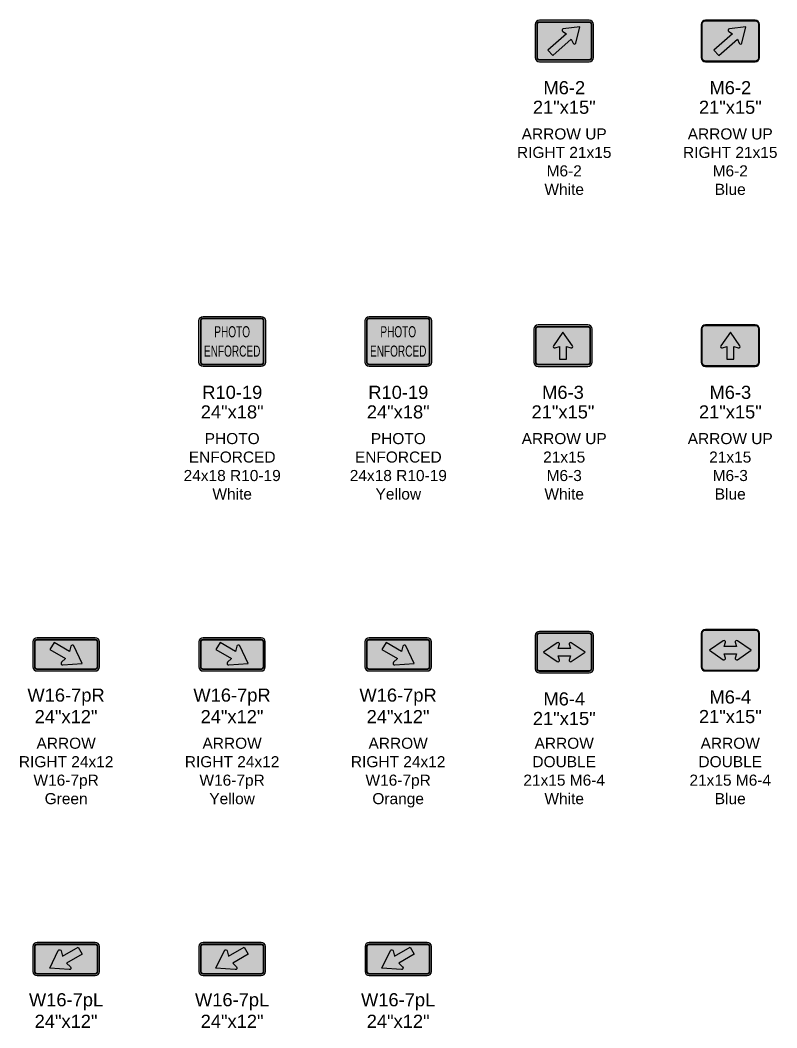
# Model space of a CAD drawing. Header units: inches. Extents: x -32 to 2634, y 197 to 1831.
# Drawn here: x 1603.4 to 1876.8, y 597.6 to 961.5 of the extents above; entities that cross this region are included whole.
import ezdxf
from ezdxf.enums import TextEntityAlignment as Align

# ---------------------------------------------------------------- set-up
doc = ezdxf.new("R2010")
doc.units = ezdxf.units.IN
doc.header["$MEASUREMENT"] = 0
doc.styles.add('ARIAL', font='arial.ttf')
doc.styles.get("Standard").update_dxf_attribs({"font": 'arial.ttf'})

# ---------------------------------------------------------------- blocks, each defined once
blk = doc.blocks.new('ARROW LEFT 24x12 W16-7pL Green')
h = blk.add_hatch(color=60)
edge = h.paths.add_edge_path()
edge.add_line((11.99999999999977, 1.5), (12, 10.5))
edge.add_arc((10.49999999999977, 10.49999999999977), 1.500000000000227, 8.685034650181727e-12, 89.99999999998263)
edge.add_line((10.50000000000023, 12.00000000000011), (-10.5, 12))
edge.add_arc((-10.49999999999955, 10.49999999999989), 1.500000000000114, 90.00000000001737, 179.9999999999957)
edge.add_line((-11.99999999999977, 10.5), (-12, 1.5))
edge.add_arc((-10.49999999999977, 1.500000000000114), 1.500000000000227, 180.0000000000043, 269.9999999999914)
edge.add_line((-10.5, 0), (10.5, 0))
edge.add_arc((10.49999999999955, 1.5), 1.5, 270.0000000000173, 360)
at = {"true_color": 0x000000}
h = blk.add_hatch(color=18, dxfattribs=at)
edge = h.paths.add_edge_path()
edge.add_line((1.56689269314802, 3.146444022864102), (0.1790259516164951, 4.47190929129863))
edge.add_line((0.1790259516164951, 4.47190929129863), (5.790644363624551, 7.711778692060989))
edge.add_line((5.790644363624551, 7.711778692060989), (4.290644363624551, 10.30985490341413))
edge.add_line((4.290644363624551, 10.30985490341413), (-1.320974048383505, 7.069985502651775))
edge.add_line((-1.320974048383505, 7.069985502651775), (-1.774927271916113, 8.934645992102901))
edge.add_arc((-2.321950038196064, 8.801472822239816), 0.5629999999999579, 13.68253833914456, 154.322381761319)
edge.add_line((-2.829351736156241, 9.045424696401483), (-5.876355636375592, 2.707883908994404))
edge.add_line((-5.876355636375592, 2.707883908994404), (1.13561763314874, 2.177896298310657))
edge.add_arc((1.178049961804163, 2.739294995748537), 0.5630000000000627, 265.6776182386659, 406.3174616608754)
at = {"color": 60}
blk.add_lwpolyline([(10.5, 12), (0, 12), (-10.5, 12, 0.414213562373095), (-12, 10.5), (-12, 6), (-12, 1.5, 0.414213562373095), (-10.5, 0), (0, 0), (10.5, 0, 0.414213562373095), (12, 1.5), (12, 6), (12, 10.5, 0.414213562373095)], format="xyb", close=True, dxfattribs=at)
at = {"color": 18, "true_color": 0x000000, "const_width": 0.625}
blk.add_lwpolyline([(10.5, 11.3125), (-10.5, 11.3125, 0.4142135623730951), (-11.3125, 10.5), (-11.3125, 1.5, 0.4142135623730951), (-10.5, 0.6875), (10.5, 0.6875, 0.4142135623730951), (11.3125, 1.5), (11.3125, 10.5, 0.4142135623730951)], format="xyb", close=True, dxfattribs=at)
at = {"color": 18, "true_color": 0x000000}
blk.add_lwpolyline([(4.290644363624551, 10.30985490341413), (5.790644363624551, 7.711778692060989), (0.1790259516164951, 4.47190929129863), (1.56689269314802, 3.146444022864102, -0.7043763568085843), (1.13561763314874, 2.177896298310657), (-5.876355636375592, 2.707883908994404), (-2.829351736156241, 9.045424696401483, -0.7043763568085448), (-1.774927271916113, 8.934645992102901), (-1.320974048383505, 7.069985502651775)], format="xyb", close=True, dxfattribs=at)
at = {"style": 'ARIAL'}
for tag, p in [('SIGN_NO.', (-0.03235563637554151, -9.37959391813365)), ('SIGN_DIM', (-0.03235563637554151, -16.44777537605569))]:
    blk.add_attdef(tag, text='', height=4.731999999999842, dxfattribs=at).set_placement(p, align=Align.MIDDLE)
blk = doc.blocks.new('ARROW LEFT 24x12 W16-7pL Orange')
h = blk.add_hatch(color=30)
edge = h.paths.add_edge_path()
edge.add_line((12.03235563637531, 1.5), (12.03235563637554, 10.5))
edge.add_arc((10.53235563637531, 10.49999999999977), 1.500000000000227, 8.685034650181727e-12, 89.99999999998263)
edge.add_line((10.53235563637577, 12.00000000000011), (-10.46764436362446, 12))
edge.add_arc((-10.467644363624, 10.49999999999989), 1.500000000000114, 90.00000000001737, 179.9999999999957)
edge.add_line((-11.96764436362423, 10.5), (-11.96764436362446, 1.5))
edge.add_arc((-10.46764436362423, 1.500000000000114), 1.500000000000227, 180.0000000000043, 269.9999999999914)
edge.add_line((-10.46764436362446, 0), (10.53235563637554, 0))
edge.add_arc((10.53235563637509, 1.5), 1.5, 270.0000000000173, 360)
at = {"true_color": 0x000000}
h = blk.add_hatch(color=18, dxfattribs=at)
edge = h.paths.add_edge_path()
edge.add_line((1.599248329523562, 3.146444022864102), (0.2113815879920367, 4.47190929129863))
edge.add_line((0.2113815879920367, 4.47190929129863), (5.823000000000093, 7.711778692060989))
edge.add_line((5.823000000000093, 7.711778692060989), (4.323000000000093, 10.30985490341413))
edge.add_line((4.323000000000093, 10.30985490341413), (-1.288618412007963, 7.069985502651775))
edge.add_line((-1.288618412007963, 7.069985502651775), (-1.742571635540571, 8.934645992102901))
edge.add_arc((-2.289594401820523, 8.801472822239816), 0.5629999999999579, 13.68253833914456, 154.322381761319)
edge.add_line((-2.796996099780699, 9.045424696401483), (-5.844000000000051, 2.707883908994404))
edge.add_line((-5.844000000000051, 2.707883908994404), (1.167973269524282, 2.177896298310657))
edge.add_arc((1.210405598179705, 2.739294995748537), 0.5630000000000627, 265.6776182386659, 406.3174616608754)
at = {"color": 30}
blk.add_lwpolyline([(10.53235563637554, 12), (0.03235563637554151, 12), (-10.46764436362446, 12, 0.414213562373095), (-11.96764436362446, 10.5), (-11.96764436362446, 6), (-11.96764436362446, 1.5, 0.414213562373095), (-10.46764436362446, 0), (0.03235563637554151, 0), (10.53235563637554, 0, 0.414213562373095), (12.03235563637554, 1.5), (12.03235563637554, 6), (12.03235563637554, 10.5, 0.414213562373095)], format="xyb", close=True, dxfattribs=at)
at = {"color": 18, "true_color": 0x000000, "const_width": 0.625}
blk.add_lwpolyline([(10.53235563637554, 11.3125), (-10.46764436362446, 11.3125, 0.4142135623730951), (-11.28014436362446, 10.5), (-11.28014436362446, 1.5, 0.4142135623730951), (-10.46764436362446, 0.6875), (10.53235563637554, 0.6875, 0.4142135623730951), (11.34485563637554, 1.5), (11.34485563637554, 10.5, 0.4142135623730951)], format="xyb", close=True, dxfattribs=at)
at = {"color": 18, "true_color": 0x000000}
blk.add_lwpolyline([(4.323000000000093, 10.30985490341413), (5.823000000000093, 7.711778692060989), (0.2113815879920367, 4.47190929129863), (1.599248329523562, 3.146444022864102, -0.7043763568085843), (1.167973269524282, 2.177896298310657), (-5.844000000000051, 2.707883908994404), (-2.796996099780699, 9.045424696401483, -0.7043763568085448), (-1.742571635540571, 8.934645992102901), (-1.288618412007963, 7.069985502651775)], format="xyb", close=True, dxfattribs=at)
at = {"style": 'ARIAL'}
for tag, p in [('SIGN_NO.', (0, -9.37959391813365)), ('SIGN_DIM', (0, -16.44777537605569))]:
    blk.add_attdef(tag, text='', height=4.731999999999842, dxfattribs=at).set_placement(p, align=Align.MIDDLE)
blk = doc.blocks.new('ARROW LEFT 24x12 W16-7pL Yellow')
h = blk.add_hatch(color=40)
edge = h.paths.add_edge_path()
edge.add_line((12.03235563637531, 1.5), (12.03235563637554, 10.5))
edge.add_arc((10.53235563637531, 10.49999999999977), 1.500000000000227, 8.685034650181727e-12, 89.99999999998263)
edge.add_line((10.53235563637577, 12.00000000000011), (-10.46764436362446, 12))
edge.add_arc((-10.467644363624, 10.49999999999989), 1.500000000000114, 90.00000000001737, 179.9999999999957)
edge.add_line((-11.96764436362423, 10.5), (-11.96764436362446, 1.5))
edge.add_arc((-10.46764436362423, 1.500000000000114), 1.500000000000227, 180.0000000000043, 269.9999999999914)
edge.add_line((-10.46764436362446, 0), (10.53235563637554, 0))
edge.add_arc((10.53235563637509, 1.5), 1.5, 270.0000000000173, 360)
at = {"true_color": 0x000000}
h = blk.add_hatch(color=18, dxfattribs=at)
edge = h.paths.add_edge_path()
edge.add_line((1.599248329523562, 3.146444022864102), (0.2113815879920367, 4.47190929129863))
edge.add_line((0.2113815879920367, 4.47190929129863), (5.823000000000093, 7.711778692060989))
edge.add_line((5.823000000000093, 7.711778692060989), (4.323000000000093, 10.30985490341413))
edge.add_line((4.323000000000093, 10.30985490341413), (-1.288618412007963, 7.069985502651775))
edge.add_line((-1.288618412007963, 7.069985502651775), (-1.742571635540571, 8.934645992102901))
edge.add_arc((-2.289594401820523, 8.801472822239816), 0.5629999999999579, 13.68253833914456, 154.322381761319)
edge.add_line((-2.796996099780699, 9.045424696401483), (-5.844000000000051, 2.707883908994404))
edge.add_line((-5.844000000000051, 2.707883908994404), (1.167973269524282, 2.177896298310657))
edge.add_arc((1.210405598179705, 2.739294995748537), 0.5630000000000627, 265.6776182386659, 406.3174616608754)
at = {"color": 40}
blk.add_lwpolyline([(10.53235563637554, 12), (0.03235563637554151, 12), (-10.46764436362446, 12, 0.414213562373095), (-11.96764436362446, 10.5), (-11.96764436362446, 6), (-11.96764436362446, 1.5, 0.414213562373095), (-10.46764436362446, 0), (0.03235563637554151, 0), (10.53235563637554, 0, 0.414213562373095), (12.03235563637554, 1.5), (12.03235563637554, 6), (12.03235563637554, 10.5, 0.414213562373095)], format="xyb", close=True, dxfattribs=at)
at = {"color": 18, "true_color": 0x000000, "const_width": 0.625}
blk.add_lwpolyline([(10.53235563637554, 11.3125), (-10.46764436362446, 11.3125, 0.4142135623730951), (-11.28014436362446, 10.5), (-11.28014436362446, 1.5, 0.4142135623730951), (-10.46764436362446, 0.6875), (10.53235563637554, 0.6875, 0.4142135623730951), (11.34485563637554, 1.5), (11.34485563637554, 10.5, 0.4142135623730951)], format="xyb", close=True, dxfattribs=at)
at = {"color": 18, "true_color": 0x000000}
blk.add_lwpolyline([(4.323000000000093, 10.30985490341413), (5.823000000000093, 7.711778692060989), (0.2113815879920367, 4.47190929129863), (1.599248329523562, 3.146444022864102, -0.7043763568085843), (1.167973269524282, 2.177896298310657), (-5.844000000000051, 2.707883908994404), (-2.796996099780699, 9.045424696401483, -0.7043763568085448), (-1.742571635540571, 8.934645992102901), (-1.288618412007963, 7.069985502651775)], format="xyb", close=True, dxfattribs=at)
at = {"style": 'ARIAL'}
for tag, p in [('SIGN_NO.', (0, -9.37959391813365)), ('SIGN_DIM', (0, -16.44777537605569))]:
    blk.add_attdef(tag, text='', height=4.731999999999842, dxfattribs=at).set_placement(p, align=Align.MIDDLE)
blk = doc.blocks.new('ARROW RIGHT 24x12 W16-7pR Yellow')
h = blk.add_hatch(color=40)
edge = h.paths.add_edge_path()
edge.add_line((11.99999999999977, 1.5), (12, 10.5))
edge.add_arc((10.49999999999977, 10.49999999999977), 1.500000000000227, 8.685034650181727e-12, 89.99999999998263)
edge.add_line((10.50000000000023, 12.00000000000011), (-10.5, 12))
edge.add_arc((-10.49999999999955, 10.49999999999989), 1.500000000000114, 90.00000000001737, 179.9999999999957)
edge.add_line((-11.99999999999977, 10.5), (-12, 1.5))
edge.add_arc((-10.49999999999977, 1.500000000000114), 1.500000000000227, 180.0000000000043, 269.9999999999914)
edge.add_line((-10.5, 0), (10.5, 0))
edge.add_arc((10.49999999999955, 1.5), 1.5, 270.0000000000173, 360)
at = {"true_color": 0x000000}
h = blk.add_hatch(color=18, dxfattribs=at)
edge = h.paths.add_edge_path()
edge.add_line((-1.631603965899103, 3.146444022864102), (-0.2437372243675782, 4.47190929129863))
edge.add_line((-0.2437372243675782, 4.47190929129863), (-5.855355636375634, 7.711778692060989))
edge.add_line((-5.855355636375634, 7.711778692060989), (-4.355355636375634, 10.30985490341413))
edge.add_line((-4.355355636375634, 10.30985490341413), (1.256262775632422, 7.069985502651775))
edge.add_line((1.256262775632422, 7.069985502651775), (1.71021599916503, 8.934645992102901))
edge.add_arc((2.257238765444981, 8.801472822239816), 0.5629999999999579, 385.677618238681, 526.3174616608555, ccw=False)
edge.add_line((2.764640463405158, 9.045424696401483), (5.811644363624509, 2.707883908994404))
edge.add_line((5.811644363624509, 2.707883908994404), (-1.200328905899823, 2.177896298310657))
edge.add_arc((-1.242761234555246, 2.739294995748537), 0.5630000000000627, 133.6825383391245, 274.3223817613341, ccw=False)
at = {"color": 40}
blk.add_lwpolyline([(10.5, 12), (0, 12), (-10.5, 12, 0.414213562373095), (-12, 10.5), (-12, 6), (-12, 1.5, 0.414213562373095), (-10.5, 0), (0, 0), (10.5, 0, 0.414213562373095), (12, 1.5), (12, 6), (12, 10.5, 0.414213562373095)], format="xyb", close=True, dxfattribs=at)
at = {"color": 18, "true_color": 0x000000, "const_width": 0.625}
blk.add_lwpolyline([(10.5, 11.3125), (-10.5, 11.3125, 0.4142135623730951), (-11.3125, 10.5), (-11.3125, 1.5, 0.4142135623730951), (-10.5, 0.6875), (10.5, 0.6875, 0.4142135623730951), (11.3125, 1.5), (11.3125, 10.5, 0.4142135623730951)], format="xyb", close=True, dxfattribs=at)
at = {"color": 18, "true_color": 0x000000}
blk.add_lwpolyline([(-4.355355636375634, 10.30985490341413), (-5.855355636375634, 7.711778692060989), (-0.2437372243675782, 4.47190929129863), (-1.631603965899103, 3.146444022864102, 0.7043763568085843), (-1.200328905899823, 2.177896298310657), (5.811644363624509, 2.707883908994404), (2.764640463405158, 9.045424696401483, 0.7043763568085448), (1.71021599916503, 8.934645992102901), (1.256262775632422, 7.069985502651775)], format="xyb", close=True, dxfattribs=at)
at = {"style": 'ARIAL'}
for tag, p in [('SIGN_NO.', (-0.03235563637554151, -9.37959391813365)), ('SIGN_DIM', (-0.03235563637554151, -16.44777537605569))]:
    blk.add_attdef(tag, text='', height=4.731999999999842, dxfattribs=at).set_placement(p, align=Align.MIDDLE)
blk = doc.blocks.new('ARROW RIGHT 24x12 W16-7pR Orange')
h = blk.add_hatch(color=30)
edge = h.paths.add_edge_path()
edge.add_line((12.03235563637531, 1.5), (12.03235563637554, 10.5))
edge.add_arc((10.53235563637531, 10.49999999999977), 1.500000000000227, 8.685034650181727e-12, 89.99999999998263)
edge.add_line((10.53235563637577, 12.00000000000011), (-10.46764436362446, 12))
edge.add_arc((-10.467644363624, 10.49999999999989), 1.500000000000114, 90.00000000001737, 179.9999999999957)
edge.add_line((-11.96764436362423, 10.5), (-11.96764436362446, 1.5))
edge.add_arc((-10.46764436362423, 1.500000000000114), 1.500000000000227, 180.0000000000043, 269.9999999999914)
edge.add_line((-10.46764436362446, 0), (10.53235563637554, 0))
edge.add_arc((10.53235563637509, 1.5), 1.5, 270.0000000000173, 360)
at = {"true_color": 0x000000}
h = blk.add_hatch(color=18, dxfattribs=at)
edge = h.paths.add_edge_path()
edge.add_line((-1.599248329523562, 3.146444022864102), (-0.2113815879920367, 4.47190929129863))
edge.add_line((-0.2113815879920367, 4.47190929129863), (-5.823000000000093, 7.711778692060989))
edge.add_line((-5.823000000000093, 7.711778692060989), (-4.323000000000093, 10.30985490341413))
edge.add_line((-4.323000000000093, 10.30985490341413), (1.288618412007963, 7.069985502651775))
edge.add_line((1.288618412007963, 7.069985502651775), (1.742571635540571, 8.934645992102901))
edge.add_arc((2.289594401820523, 8.801472822239816), 0.5629999999999579, 385.677618238681, 526.3174616608555, ccw=False)
edge.add_line((2.796996099780699, 9.045424696401483), (5.844000000000051, 2.707883908994404))
edge.add_line((5.844000000000051, 2.707883908994404), (-1.167973269524282, 2.177896298310657))
edge.add_arc((-1.210405598179705, 2.739294995748537), 0.5630000000000627, 133.6825383391245, 274.3223817613341, ccw=False)
at = {"color": 30}
blk.add_lwpolyline([(10.53235563637554, 12), (0.03235563637554151, 12), (-10.46764436362446, 12, 0.414213562373095), (-11.96764436362446, 10.5), (-11.96764436362446, 6), (-11.96764436362446, 1.5, 0.414213562373095), (-10.46764436362446, 0), (0.03235563637554151, 0), (10.53235563637554, 0, 0.414213562373095), (12.03235563637554, 1.5), (12.03235563637554, 6), (12.03235563637554, 10.5, 0.414213562373095)], format="xyb", close=True, dxfattribs=at)
at = {"color": 18, "true_color": 0x000000, "const_width": 0.625}
blk.add_lwpolyline([(10.53235563637554, 11.3125), (-10.46764436362446, 11.3125, 0.4142135623730951), (-11.28014436362446, 10.5), (-11.28014436362446, 1.5, 0.4142135623730951), (-10.46764436362446, 0.6875), (10.53235563637554, 0.6875, 0.4142135623730951), (11.34485563637554, 1.5), (11.34485563637554, 10.5, 0.4142135623730951)], format="xyb", close=True, dxfattribs=at)
at = {"color": 18, "true_color": 0x000000}
blk.add_lwpolyline([(-4.323000000000093, 10.30985490341413), (-5.823000000000093, 7.711778692060989), (-0.2113815879920367, 4.47190929129863), (-1.599248329523562, 3.146444022864102, 0.7043763568085843), (-1.167973269524282, 2.177896298310657), (5.844000000000051, 2.707883908994404), (2.796996099780699, 9.045424696401483, 0.7043763568085448), (1.742571635540571, 8.934645992102901), (1.288618412007963, 7.069985502651775)], format="xyb", close=True, dxfattribs=at)
at = {"style": 'ARIAL'}
for tag, p in [('SIGN_NO.', (0, -9.37959391813365)), ('SIGN_DIM', (0, -16.44777537605569))]:
    blk.add_attdef(tag, text='', height=4.731999999999842, dxfattribs=at).set_placement(p, align=Align.MIDDLE)
blk = doc.blocks.new('ARROW RIGHT 24x12 W16-7pR Green')
h = blk.add_hatch(color=60)
edge = h.paths.add_edge_path()
edge.add_line((12.03235563637531, 1.5), (12.03235563637554, 10.5))
edge.add_arc((10.53235563637531, 10.49999999999977), 1.500000000000227, 8.685034650181727e-12, 89.99999999998263)
edge.add_line((10.53235563637577, 12.00000000000011), (-10.46764436362446, 12))
edge.add_arc((-10.467644363624, 10.49999999999989), 1.500000000000114, 90.00000000001737, 179.9999999999957)
edge.add_line((-11.96764436362423, 10.5), (-11.96764436362446, 1.5))
edge.add_arc((-10.46764436362423, 1.500000000000114), 1.500000000000227, 180.0000000000043, 269.9999999999914)
edge.add_line((-10.46764436362446, 0), (10.53235563637554, 0))
edge.add_arc((10.53235563637509, 1.5), 1.5, 270.0000000000173, 360)
at = {"true_color": 0x000000}
h = blk.add_hatch(color=18, dxfattribs=at)
edge = h.paths.add_edge_path()
edge.add_line((-1.599248329523562, 3.146444022864102), (-0.2113815879920367, 4.47190929129863))
edge.add_line((-0.2113815879920367, 4.47190929129863), (-5.823000000000093, 7.711778692060989))
edge.add_line((-5.823000000000093, 7.711778692060989), (-4.323000000000093, 10.30985490341413))
edge.add_line((-4.323000000000093, 10.30985490341413), (1.288618412007963, 7.069985502651775))
edge.add_line((1.288618412007963, 7.069985502651775), (1.742571635540571, 8.934645992102901))
edge.add_arc((2.289594401820523, 8.801472822239816), 0.5629999999999579, 385.677618238681, 526.3174616608555, ccw=False)
edge.add_line((2.796996099780699, 9.045424696401483), (5.844000000000051, 2.707883908994404))
edge.add_line((5.844000000000051, 2.707883908994404), (-1.167973269524282, 2.177896298310657))
edge.add_arc((-1.210405598179705, 2.739294995748537), 0.5630000000000627, 133.6825383391245, 274.3223817613341, ccw=False)
at = {"color": 60}
blk.add_lwpolyline([(10.53235563637554, 12), (0.03235563637554151, 12), (-10.46764436362446, 12, 0.414213562373095), (-11.96764436362446, 10.5), (-11.96764436362446, 6), (-11.96764436362446, 1.5, 0.414213562373095), (-10.46764436362446, 0), (0.03235563637554151, 0), (10.53235563637554, 0, 0.414213562373095), (12.03235563637554, 1.5), (12.03235563637554, 6), (12.03235563637554, 10.5, 0.414213562373095)], format="xyb", close=True, dxfattribs=at)
at = {"color": 18, "true_color": 0x000000, "const_width": 0.625}
blk.add_lwpolyline([(10.53235563637554, 11.3125), (-10.46764436362446, 11.3125, 0.4142135623730951), (-11.28014436362446, 10.5), (-11.28014436362446, 1.5, 0.4142135623730951), (-10.46764436362446, 0.6875), (10.53235563637554, 0.6875, 0.4142135623730951), (11.34485563637554, 1.5), (11.34485563637554, 10.5, 0.4142135623730951)], format="xyb", close=True, dxfattribs=at)
at = {"color": 18, "true_color": 0x000000}
blk.add_lwpolyline([(-4.323000000000093, 10.30985490341413), (-5.823000000000093, 7.711778692060989), (-0.2113815879920367, 4.47190929129863), (-1.599248329523562, 3.146444022864102, 0.7043763568085843), (-1.167973269524282, 2.177896298310657), (5.844000000000051, 2.707883908994404), (2.796996099780699, 9.045424696401483, 0.7043763568085448), (1.742571635540571, 8.934645992102901), (1.288618412007963, 7.069985502651775)], format="xyb", close=True, dxfattribs=at)
at = {"style": 'ARIAL'}
for tag, p in [('SIGN_NO.', (0, -9.37959391813365)), ('SIGN_DIM', (0, -16.44777537605569))]:
    blk.add_attdef(tag, text='', height=4.731999999999842, dxfattribs=at).set_placement(p, align=Align.MIDDLE)
blk = doc.blocks.new('PHOTO ENFORCED 24x18 R10-19 White')
at = {"true_color": 0xffffff}
h = blk.add_hatch(color=7, dxfattribs=at)
edge = h.paths.add_edge_path()
edge.add_line((12.00000000000023, 1.5), (12.00000000000023, 16.5))
edge.add_arc((10.5, 16.49999999999989), 1.500000000000114, 4.342517325091192e-12, 89.99999999999567)
edge.add_line((10.50000000000023, 18), (-10.49999999999977, 18))
edge.add_arc((-10.49999999999955, 16.49999999999989), 1.500000000000114, 90.00000000000435, 179.9999999999957)
edge.add_line((-11.99999999999977, 16.5), (-11.99999999999977, 1.5))
edge.add_arc((-10.49999999999955, 1.500000000000114), 1.500000000000114, 180.0000000000043, 269.9999999999957)
edge.add_line((-10.49999999999977, 0), (10.50000000000023, 0))
edge.add_arc((10.5, 1.500000000000114), 1.500000000000114, 270.0000000000043, 359.9999999999957)
blk.add_lwpolyline([(2.273736754432321e-13, 18), (10.50000000000023, 18, -0.414213562373095), (12.00000000000023, 16.5), (12.00000000000023, 9), (12.00000000000023, 1.5, -0.414213562373095), (10.50000000000023, 0), (2.273736754432321e-13, 0), (-10.49999999999977, 0, -0.414213562373095), (-11.99999999999977, 1.5), (-11.99999999999977, 9), (-11.99999999999977, 16.5, -0.414213562373095), (-10.49999999999977, 18)], format="xyb", close=True)
at = {"color": 18, "true_color": 0x000000, "const_width": 0.625}
blk.add_lwpolyline([(-10.49999999999977, 17.3125), (10.50000000000023, 17.3125, -0.4142135623730951), (11.31250000000023, 16.5), (11.31250000000023, 1.5, -0.4142135623730951), (10.50000000000023, 0.6875), (-10.49999999999977, 0.6875, -0.4142135623730951), (-11.31249999999977, 1.5), (-11.31249999999977, 16.5, -0.4142135623730951)], format="xyb", close=True, dxfattribs=at)
at = {"color": 18, "true_color": 0x000000, "style": 'ARIAL', "width": 0.65}
for s, p in [('PHOTO', (0, 10.5)), ('ENFORCED', (0, 3.5))]:
    blk.add_text(s, height=4, dxfattribs=at).set_placement(p, align=Align.CENTER)
at = {"style": 'ARIAL'}
for tag, p in [('SIGN_NO.', (0.03235563637599626, -9.369477827128094)), ('SIGN_DIM', (2.273736754432321e-13, -16.44777537605569))]:
    blk.add_attdef(tag, text='', height=4.731999999999842, dxfattribs=at).set_placement(p, align=Align.MIDDLE)
blk = doc.blocks.new('PHOTO ENFORCED 24x18 R10-19 Yellow')
h = blk.add_hatch(color=40)
edge = h.paths.add_edge_path()
edge.add_line((12, 1.5), (12, 16.5))
edge.add_arc((10.49999999999977, 16.49999999999989), 1.500000000000114, 4.342517325091192e-12, 89.99999999999567)
edge.add_line((10.5, 18), (-10.5, 18))
edge.add_arc((-10.49999999999977, 16.49999999999989), 1.500000000000114, 90.00000000000435, 179.9999999999957)
edge.add_line((-12, 16.5), (-12, 1.5))
edge.add_arc((-10.49999999999977, 1.500000000000114), 1.500000000000114, 180.0000000000043, 269.9999999999957)
edge.add_line((-10.5, 0), (10.5, 0))
edge.add_arc((10.49999999999977, 1.500000000000114), 1.500000000000114, 270.0000000000043, 359.9999999999957)
at = {"color": 40}
blk.add_lwpolyline([(0, 18), (10.5, 18, -0.414213562373095), (12, 16.5), (12, 9), (12, 1.5, -0.414213562373095), (10.5, 0), (0, 0), (-10.5, 0, -0.414213562373095), (-12, 1.5), (-12, 9), (-12, 16.5, -0.414213562373095), (-10.5, 18)], format="xyb", close=True, dxfattribs=at)
at = {"color": 18, "true_color": 0x000000, "const_width": 0.625}
blk.add_lwpolyline([(-10.5, 17.3125), (10.5, 17.3125, -0.4142135623730951), (11.3125, 16.5), (11.3125, 1.5, -0.4142135623730951), (10.5, 0.6875), (-10.5, 0.6875, -0.4142135623730951), (-11.3125, 1.5), (-11.3125, 16.5, -0.4142135623730951)], format="xyb", close=True, dxfattribs=at)
at = {"color": 18, "true_color": 0x000000, "style": 'ARIAL', "width": 0.65}
for s, p in [('PHOTO', (-2.273736754432321e-13, 10.5)), ('ENFORCED', (-2.273736754432321e-13, 3.5))]:
    blk.add_text(s, height=4, dxfattribs=at).set_placement(p, align=Align.CENTER)
at = {"style": 'ARIAL'}
for tag, p in [('SIGN_NO.', (0.03235563637576888, -9.369477827128094)), ('SIGN_DIM', (0, -16.44777537605569))]:
    blk.add_attdef(tag, text='', height=4.731999999999842, dxfattribs=at).set_placement(p, align=Align.MIDDLE)
blk = doc.blocks.new('ARROW UP RIGHT 21x15 M6-2 White')
at = {"true_color": 0xffffff}
h = blk.add_hatch(color=7, dxfattribs=at)
edge = h.paths.add_edge_path()
edge.add_line((10.5, 1.5), (10.5, 13.5))
edge.add_arc((9, 13.50000000000023), 1.5, 359.9999999999913, 450.0000000000173)
edge.add_line((8.999999999999545, 15.00000000000023), (-9, 15))
edge.add_arc((-9, 13.50000000000011), 1.499999999999886, 90, 180.0000000000043)
edge.add_line((-10.5, 13.5), (-10.5, 1.5))
edge.add_arc((-9, 1.499999999999886), 1.5, 179.9999999999957, 270)
edge.add_line((-9, 0), (9, 0))
edge.add_arc((9, 1.499999999999886), 1.499999999999886, 270, 360.0000000000044)
at = {"true_color": 0x000000}
h = blk.add_hatch(color=18, dxfattribs=at)
edge = h.paths.add_edge_path()
edge.add_arc((-0.3000129729002765, 11.35605291292859), 0.5000000000000391, 96.77063745658249, 237.903018417155)
edge.add_line((-0.5656899485411486, 10.93247795543664), (0.7997617963869743, 10.0760319272664))
edge.add_line((0.7997617963869743, 10.0760319272664), (-5.928541425031199, 4.173658143207263))
edge.add_line((-5.928541425031199, 4.173658143207263), (-4.197458574972643, 2.20034185679242))
edge.add_line((-4.197458574972643, 2.20034185679242), (2.530844646445985, 8.102715640850988))
edge.add_line((2.530844646445985, 8.102715640850988), (3.202182122247905, 6.637360987370016))
edge.add_arc((3.656747827234994, 6.845615686836481), 0.5000000000002777, 204.6144065457452, 345.7467875061802)
edge.add_line((4.141356380592242, 6.722511868808056), (5.624999999998181, 12.56299999999999))
edge.add_line((5.624999999998181, 12.56299999999999), (-0.3589605152546937, 11.85256594120722))
blk.add_lwpolyline([(9, 15), (0, 15), (-9, 15, 0.414213562373095), (-10.5, 13.5), (-10.5, 7.5), (-10.5, 1.5, 0.414213562373095), (-9, 0), (0, 0), (9, 0, 0.414213562373095), (10.5, 1.5), (10.5, 7.5), (10.5, 13.5, 0.414213562373095)], format="xyb", close=True)
at = {"color": 18, "true_color": 0x000000, "const_width": 0.625}
blk.add_lwpolyline([(9, 14.3125), (-9, 14.3125, 0.4142135623730951), (-9.8125, 13.5), (-9.8125, 1.5, 0.4142135623730951), (-9, 0.6875), (9, 0.6875, 0.4142135623730951), (9.8125, 1.5), (9.8125, 13.5, 0.4142135623730951)], format="xyb", close=True, dxfattribs=at)
at = {"color": 18, "true_color": 0x000000}
blk.add_lwpolyline([(-5.92854142502938, 4.17365814320749), (-4.197458574970824, 2.200341856792647), (2.530844646447804, 8.102715640851216), (3.202182122249724, 6.637360987370243, 0.707596604627037), (4.141356380594061, 6.722511868808283), (5.625, 12.56300000000022), (-0.3589605152528748, 11.85256594120744, 0.707596604627037), (-0.5656899485393296, 10.93247795543709), (0.7997617963887933, 10.07603192726663)], format="xyb", close=True, dxfattribs=at)
at = {"style": 'ARIAL'}
for tag, p in [('SIGN_NO.', (0, -9.37959391813365)), ('SIGN_DIM', (0, -16.44777537605569))]:
    blk.add_attdef(tag, text='', height=4.731999999999842, dxfattribs=at).set_placement(p, align=Align.MIDDLE)
blk = doc.blocks.new('ARROW UP 21x15 M6-3 White')
at = {"true_color": 0xffffff}
h = blk.add_hatch(color=7, dxfattribs=at)
edge = h.paths.add_edge_path()
edge.add_line((10.5, 1.5), (10.5, 13.5))
edge.add_arc((9, 13.50000000000023), 1.5, 359.9999999999913, 450.0000000000173)
edge.add_line((8.999999999999545, 15.00000000000023), (-9, 15))
edge.add_arc((-9, 13.50000000000011), 1.499999999999886, 90, 180.0000000000043)
edge.add_line((-10.5, 13.5), (-10.5, 1.5))
edge.add_arc((-9, 1.499999999999886), 1.5, 179.9999999999957, 270)
edge.add_line((-9, 0), (9, 0))
edge.add_arc((9, 1.499999999999886), 1.499999999999886, 270, 360.0000000000044)
at = {"true_color": 0x000000}
h = blk.add_hatch(color=18, dxfattribs=at)
edge = h.paths.add_edge_path()
edge.add_line((-1.3125, 2.625), (1.3125, 2.625))
edge.add_line((1.3125, 2.625), (1.3125, 7.107621366714966))
edge.add_line((1.3125, 7.107621366714966), (2.856785331067385, 6.645949315205144))
edge.add_arc((3.000000000000455, 7.125000000000114), 0.5000000000001383, 253.3556940642698, 394.488075024785)
edge.add_line((3.412122028474187, 7.408117349604254), (0, 12.375))
edge.add_line((0, 12.375), (-3.412122028473732, 7.408117349604026))
edge.add_arc((-3.000000000000455, 7.124999999999886), 0.4999999999998016, 145.5119249751855, 286.6443059357376)
edge.add_line((-2.856785331067385, 6.645949315205144), (-1.3125, 7.107621366714966))
edge.add_line((-1.3125, 7.107621366714966), (-1.3125, 2.625))
blk.add_lwpolyline([(9, 15), (0, 15), (-9, 15, 0.414213562373095), (-10.5, 13.5), (-10.5, 7.5), (-10.5, 1.5, 0.414213562373095), (-9, 0), (0, 0), (9, 0, 0.414213562373095), (10.5, 1.5), (10.5, 7.5), (10.5, 13.5, 0.414213562373095)], format="xyb", close=True)
at = {"color": 18, "true_color": 0x000000, "const_width": 0.625}
blk.add_lwpolyline([(9, 14.3125), (-9, 14.3125, 0.4142135623730951), (-9.8125, 13.5), (-9.8125, 1.5, 0.4142135623730951), (-9, 0.6875), (9, 0.6875, 0.4142135623730951), (9.8125, 1.5), (9.8125, 13.5, 0.4142135623730951)], format="xyb", close=True, dxfattribs=at)
at = {"color": 18, "true_color": 0x000000}
blk.add_lwpolyline([(1.3125, 2.625), (1.3125, 7.107621366714966), (2.856785331067385, 6.645949315205144, 0.707596604627037), (3.412122028473732, 7.408117349604026), (0, 12.375), (-3.412122028473732, 7.408117349604026, 0.707596604627037), (-2.856785331067385, 6.645949315205144), (-1.3125, 7.107621366714966), (-1.3125, 2.625)], format="xyb", close=True, dxfattribs=at)
at = {"style": 'ARIAL'}
for tag, p in [('SIGN_NO.', (0, -9.37959391813365)), ('SIGN_DIM', (0, -16.44777537605569))]:
    blk.add_attdef(tag, text='', height=4.731999999999842, dxfattribs=at).set_placement(p, align=Align.MIDDLE)
blk = doc.blocks.new('ARROW DOUBLE 21x15 M6-4 White')
at = {"true_color": 0xffffff}
h = blk.add_hatch(color=7, dxfattribs=at)
edge = h.paths.add_edge_path()
edge.add_line((10.5, 1.5), (10.5, 13.5))
edge.add_arc((9, 13.50000000000023), 1.5, 359.9999999999913, 450.0000000000173)
edge.add_line((8.999999999999545, 15.00000000000023), (-9, 15))
edge.add_arc((-9, 13.50000000000011), 1.499999999999886, 90, 180.0000000000043)
edge.add_line((-10.5, 13.5), (-10.5, 1.5))
edge.add_arc((-9, 1.499999999999886), 1.5, 179.9999999999957, 270)
edge.add_line((-9, 0), (9, 0))
edge.add_arc((9, 1.499999999999886), 1.499999999999886, 270, 360.0000000000044)
at = {"true_color": 0x000000}
h = blk.add_hatch(color=18, dxfattribs=at)
edge = h.paths.add_edge_path()
edge.add_line((-1.770949315205144, 4.643214668932615), (-2.232621366715193, 6.1875))
edge.add_line((-2.232621366715193, 6.1875), (2.232621366715193, 6.1875))
edge.add_line((2.232621366715193, 6.1875), (1.770949315205144, 4.643214668932615))
edge.add_arc((2.249999999999545, 4.499999999999773), 0.4999999999995286, 163.3556940642762, 304.4880750247884)
edge.add_line((2.533117349603799, 4.087877971525927), (7.5, 7.5))
edge.add_line((7.5, 7.5), (2.533117349603799, 10.91212202847373))
edge.add_arc((2.249999999999545, 10.50000000000068), 0.4999999999996785, 55.51192497515996, 196.6443059357738)
edge.add_line((1.770949315205144, 10.35678533106739), (2.232621366715193, 8.8125))
edge.add_line((2.232621366715193, 8.8125), (-2.232621366715193, 8.8125))
edge.add_line((-2.232621366715193, 8.8125), (-1.770949315205144, 10.35678533106739))
edge.add_arc((-2.249999999999545, 10.50000000000011), 0.4999999999994961, 343.3556940642886, 484.4880750248031)
edge.add_line((-2.533117349603799, 10.91212202847373), (-7.5, 7.5))
edge.add_line((-7.5, 7.5), (-2.533117349603799, 4.087877971526268))
edge.add_arc((-2.249999999999091, 4.499999999999204), 0.4999999999998423, 235.5119249751097, 376.6443059358012)
blk.add_lwpolyline([(9, 15), (0, 15), (-9, 15, 0.414213562373095), (-10.5, 13.5), (-10.5, 7.5), (-10.5, 1.5, 0.414213562373095), (-9, 0), (0, 0), (9, 0, 0.414213562373095), (10.5, 1.5), (10.5, 7.5), (10.5, 13.5, 0.414213562373095)], format="xyb", close=True)
at = {"color": 18, "true_color": 0x000000, "const_width": 0.625}
blk.add_lwpolyline([(9, 14.3125), (-9, 14.3125, 0.4142135623730951), (-9.8125, 13.5), (-9.8125, 1.5, 0.4142135623730951), (-9, 0.6875), (9, 0.6875, 0.4142135623730951), (9.8125, 1.5), (9.8125, 13.5, 0.4142135623730951)], format="xyb", close=True, dxfattribs=at)
at = {"color": 18, "true_color": 0x000000}
blk.add_lwpolyline([(2.232621366715193, 8.8125), (-2.232621366715193, 8.8125), (-1.770949315205144, 10.35678533106739, 0.707596604627037), (-2.533117349603799, 10.91212202847373), (-7.5, 7.5), (-2.533117349603799, 4.087877971526268, 0.707596604627037), (-1.770949315205144, 4.643214668932615), (-2.232621366715193, 6.1875), (2.232621366715193, 6.1875), (1.770949315205144, 4.643214668932615, 0.7075966046274054), (2.533117349603799, 4.087877971526268), (7.5, 7.5), (2.533117349603799, 10.91212202847373, 0.7075966046274053), (1.770949315205144, 10.35678533106739)], format="xyb", close=True, dxfattribs=at)
at = {"style": 'ARIAL'}
for tag, p in [('SIGN_NO.', (0, -9.37959391813365)), ('SIGN_DIM', (0, -16.44777537605569))]:
    blk.add_attdef(tag, text='', height=4.731999999999842, dxfattribs=at).set_placement(p, align=Align.MIDDLE)
blk = doc.blocks.new('ARROW UP 21x15 M6-3 Blue')
h = blk.add_hatch(color=150)
edge = h.paths.add_edge_path()
edge.add_line((10, 1.5), (10, 13.5))
edge.add_arc((9, 13.50000000000011), 1, 359.9999999999935, 450)
edge.add_line((9, 14.50000000000011), (-9, 14.5))
edge.add_arc((-9, 13.50000000000011), 0.9999999999998863, 90, 180.0000000000065)
edge.add_line((-10, 13.5), (-10, 1.5))
edge.add_arc((-9, 1.499999999999886), 1, 179.9999999999935, 270)
edge.add_line((-9, 0.5), (9, 0.5))
edge.add_arc((9, 1.499999999999886), 0.9999999999998863, 270, 360.0000000000065)
at = {"true_color": 0xffffff}
h = blk.add_hatch(color=7, dxfattribs=at)
edge = h.paths.add_edge_path()
edge.add_line((-1.3125, 2.625), (1.3125, 2.625))
edge.add_line((1.3125, 2.625), (1.3125, 7.107621366714966))
edge.add_line((1.3125, 7.107621366714966), (2.856785331067385, 6.645949315205144))
edge.add_arc((3.000000000000455, 7.125000000000114), 0.5000000000001383, 253.3556940642698, 394.488075024785)
edge.add_line((3.412122028474187, 7.408117349604254), (0, 12.375))
edge.add_line((0, 12.375), (-3.412122028473732, 7.408117349604026))
edge.add_arc((-3.000000000000455, 7.124999999999886), 0.4999999999998016, 145.5119249751855, 286.6443059357376)
edge.add_line((-2.856785331067385, 6.645949315205144), (-1.3125, 7.107621366714966))
edge.add_line((-1.3125, 7.107621366714966), (-1.3125, 2.625))
at = {"color": 7, "true_color": 0xffffff, "const_width": 0.5}
blk.add_lwpolyline([(9, 14.75), (-9, 14.75, 0.4142135623730951), (-10.25, 13.5), (-10.25, 1.5, 0.4142135623730951), (-9, 0.25), (9, 0.25, 0.4142135623730951), (10.25, 1.5), (10.25, 13.5, 0.4142135623730951)], format="xyb", close=True, dxfattribs=at)
blk.add_lwpolyline([(9, 15), (0, 15), (-9, 15, 0.414213562373095), (-10.5, 13.5), (-10.5, 7.5), (-10.5, 1.5, 0.414213562373095), (-9, 0), (0, 0), (9, 0, 0.414213562373095), (10.5, 1.5), (10.5, 7.5), (10.5, 13.5, 0.414213562373095)], format="xyb", close=True)
at = {"color": 7, "true_color": 0xffffff}
blk.add_lwpolyline([(1.3125, 2.625), (1.3125, 7.107621366714966), (2.856785331067385, 6.645949315205144, 0.707596604627037), (3.412122028473732, 7.408117349604026), (0, 12.375), (-3.412122028473732, 7.408117349604026, 0.707596604627037), (-2.856785331067385, 6.645949315205144), (-1.3125, 7.107621366714966), (-1.3125, 2.625)], format="xyb", close=True, dxfattribs=at)
at = {"style": 'ARIAL'}
for tag, p in [('SIGN_NO.', (0, -9.37959391813365)), ('SIGN_DIM', (0, -16.44777537605569))]:
    blk.add_attdef(tag, text='', height=4.731999999999842, dxfattribs=at).set_placement(p, align=Align.MIDDLE)
blk = doc.blocks.new('ARROW DOUBLE 21x15 M6-4 Blue')
h = blk.add_hatch(color=150)
edge = h.paths.add_edge_path()
edge.add_line((10, 1.25), (10, 13.25))
edge.add_arc((9, 13.25000000000011), 1, 359.9999999999935, 450)
edge.add_line((9, 14.25000000000011), (-9, 14.25))
edge.add_arc((-9, 13.25000000000011), 0.9999999999998863, 90, 180.0000000000065)
edge.add_line((-10, 13.25), (-10, 1.25))
edge.add_arc((-9, 1.249999999999886), 1, 179.9999999999935, 270)
edge.add_line((-9, 0.25), (9, 0.25))
edge.add_arc((9, 1.249999999999886), 0.9999999999998863, 270, 360.0000000000065)
at = {"true_color": 0xffffff}
h = blk.add_hatch(color=7, dxfattribs=at)
edge = h.paths.add_edge_path()
edge.add_line((2.232621366715193, 5.9375), (1.770949315205144, 4.393214668932615))
edge.add_arc((2.249999999999545, 4.249999999999773), 0.4999999999995286, 163.3556940642762, 304.4880750247884)
edge.add_line((2.533117349603799, 3.837877971525927), (7.5, 7.25))
edge.add_line((7.5, 7.25), (2.533117349603799, 10.66212202847373))
edge.add_arc((2.249999999999545, 10.25000000000068), 0.4999999999996785, 55.51192497515996, 196.6443059357738)
edge.add_line((1.770949315205144, 10.10678533106739), (2.232621366715193, 8.5625))
edge.add_line((2.232621366715193, 8.5625), (-2.232621366715193, 8.5625))
edge.add_line((-2.232621366715193, 8.5625), (-1.770949315205144, 10.10678533106739))
edge.add_arc((-2.249999999999545, 10.25000000000011), 0.4999999999994961, 343.3556940642886, 484.4880750248031)
edge.add_line((-2.533117349603799, 10.66212202847373), (-7.5, 7.25))
edge.add_line((-7.5, 7.25), (-2.533117349603799, 3.837877971526268))
edge.add_arc((-2.249999999999091, 4.249999999999204), 0.4999999999998423, 235.5119249751097, 376.6443059358012)
edge.add_line((-1.770949315205144, 4.393214668932615), (-2.232621366715193, 5.9375))
edge.add_line((-2.232621366715193, 5.9375), (2.232621366715193, 5.9375))
at = {"color": 7, "true_color": 0xffffff, "const_width": 0.5}
blk.add_lwpolyline([(9, 14.5), (-9, 14.5, 0.4142135623730951), (-10.25, 13.25), (-10.25, 1.25, 0.4142135623730951), (-9, 0), (9, 0, 0.4142135623730951), (10.25, 1.25), (10.25, 13.25, 0.4142135623730951)], format="xyb", close=True, dxfattribs=at)
blk.add_lwpolyline([(9, 14.75), (0, 14.75), (-9, 14.75, 0.414213562373095), (-10.5, 13.25), (-10.5, 7.25), (-10.5, 1.25, 0.414213562373095), (-9, -0.25), (0, -0.25), (9, -0.25, 0.414213562373095), (10.5, 1.25), (10.5, 7.25), (10.5, 13.25, 0.414213562373095)], format="xyb", close=True)
at = {"color": 7, "true_color": 0xffffff}
blk.add_lwpolyline([(2.232621366715193, 8.5625), (-2.232621366715193, 8.5625), (-1.770949315205144, 10.10678533106739, 0.707596604627037), (-2.533117349603799, 10.66212202847373), (-7.5, 7.25), (-2.533117349603799, 3.837877971526268, 0.707596604627037), (-1.770949315205144, 4.393214668932615), (-2.232621366715193, 5.9375), (2.232621366715193, 5.9375), (1.770949315205144, 4.393214668932615, 0.7075966046274054), (2.533117349603799, 3.837877971526268), (7.5, 7.25), (2.533117349603799, 10.66212202847373, 0.7075966046274053), (1.770949315205144, 10.10678533106739)], format="xyb", close=True, dxfattribs=at)
at = {"style": 'ARIAL'}
for tag, p in [('SIGN_NO.', (0, -9.62959391813365)), ('SIGN_DIM', (0, -16.69777537605569))]:
    blk.add_attdef(tag, text='', height=4.731999999999842, dxfattribs=at).set_placement(p, align=Align.MIDDLE)
blk = doc.blocks.new('ARROW UP RIGHT 21x15 M6-2 Blue')
h = blk.add_hatch(color=150)
edge = h.paths.add_edge_path()
edge.add_line((10, 1.5), (10, 13.5))
edge.add_arc((9, 13.50000000000011), 1, 359.9999999999935, 450)
edge.add_line((9, 14.50000000000011), (-9, 14.5))
edge.add_arc((-9, 13.50000000000011), 0.9999999999998863, 90, 180.0000000000065)
edge.add_line((-10, 13.5), (-10, 1.5))
edge.add_arc((-9, 1.499999999999886), 1, 179.9999999999935, 270)
edge.add_line((-9, 0.5), (9, 0.5))
edge.add_arc((9, 1.499999999999886), 0.9999999999998863, 270, 360.0000000000065)
at = {"true_color": 0xffffff}
h = blk.add_hatch(color=7, dxfattribs=at)
edge = h.paths.add_edge_path()
edge.add_arc((-0.3000129728984575, 11.35605291292893), 0.4999999999999262, 96.77063745658404, 237.903018417148)
edge.add_line((-0.5656899485393296, 10.93247795543709), (0.7997617963887933, 10.07603192726663))
edge.add_line((0.7997617963887933, 10.07603192726663), (-5.92854142502938, 4.17365814320749))
edge.add_line((-5.92854142502938, 4.17365814320749), (-4.197458574970824, 2.200341856792647))
edge.add_line((-4.197458574970824, 2.200341856792647), (2.530844646447804, 8.102715640851216))
edge.add_line((2.530844646447804, 8.102715640851216), (3.202182122249724, 6.637360987370243))
edge.add_arc((3.656747827236813, 6.845615686836709), 0.5000000000002777, 204.6144065457452, 345.7467875061802)
edge.add_line((4.141356380594061, 6.722511868808283), (5.625, 12.56300000000022))
edge.add_line((5.625, 12.56300000000022), (-0.3589605152528748, 11.85256594120744))
at = {"color": 7, "true_color": 0xffffff, "const_width": 0.5}
blk.add_lwpolyline([(9, 14.75), (-9, 14.75, 0.4142135623730951), (-10.25, 13.5), (-10.25, 1.5, 0.4142135623730951), (-9, 0.25), (9, 0.25, 0.4142135623730951), (10.25, 1.5), (10.25, 13.5, 0.4142135623730951)], format="xyb", close=True, dxfattribs=at)
blk.add_lwpolyline([(9, 15), (0, 15), (-9, 15, 0.414213562373095), (-10.5, 13.5), (-10.5, 7.5), (-10.5, 1.5, 0.414213562373095), (-9, 0), (0, 0), (9, 0, 0.414213562373095), (10.5, 1.5), (10.5, 7.5), (10.5, 13.5, 0.414213562373095)], format="xyb", close=True)
at = {"color": 7, "true_color": 0xffffff}
blk.add_lwpolyline([(-5.92854142502938, 4.17365814320749), (-4.197458574970824, 2.200341856792647), (2.530844646447804, 8.102715640851216), (3.202182122249724, 6.637360987370243, 0.707596604627037), (4.141356380594061, 6.722511868808283), (5.625, 12.56300000000022), (-0.3589605152528748, 11.85256594120744, 0.707596604627037), (-0.5656899485393296, 10.93247795543709), (0.7997617963887933, 10.07603192726663)], format="xyb", close=True, dxfattribs=at)
at = {"style": 'ARIAL'}
for tag, p in [('SIGN_NO.', (0, -9.37959391813365)), ('SIGN_DIM', (0, -16.44777537605569))]:
    blk.add_attdef(tag, text='', height=4.731999999999842, dxfattribs=at).set_placement(p, align=Align.MIDDLE)

msp = doc.modelspace()

# ---------------------------------------------------------------- block references
for name, p, values in [('ARROW UP RIGHT 21x15 M6-2 White', (1800, 946.4732983269131), {'SIGN_NO.': 'M6-2', 'SIGN_DIM': '21"x15"'}), ('ARROW UP RIGHT 21x15 M6-2 Blue', (1860, 946.4732983269131), {'SIGN_NO.': 'M6-2', 'SIGN_DIM': '21"x15"'}), ('PHOTO ENFORCED 24x18 R10-19 White', (1680, 836.4732983269131), {'SIGN_NO.': 'R10-19', 'SIGN_DIM': '24"x18"'}), ('PHOTO ENFORCED 24x18 R10-19 Yellow', (1740, 836.4732983269131), {'SIGN_NO.': 'R10-19', 'SIGN_DIM': '24"x18"'}), ('ARROW UP 21x15 M6-3 White', (1799.529452113042, 836.4732983269131), {'SIGN_NO.': 'M6-3', 'SIGN_DIM': '21"x15"'}), ('ARROW UP 21x15 M6-3 Blue', (1860, 836.4732983269131), {'SIGN_NO.': 'M6-3', 'SIGN_DIM': '21"x15"'}), ('ARROW DOUBLE 21x15 M6-4 White', (1800, 725.7857983269131), {'SIGN_NO.': 'M6-4', 'SIGN_DIM': '21"x15"'}), ('ARROW DOUBLE 21x15 M6-4 Blue', (1860, 726.7232983269131), {'SIGN_NO.': 'M6-4', 'SIGN_DIM': '21"x15"'}), ('ARROW RIGHT 24x12 W16-7pR Green', (1619.967644363624, 726.4732983269132), {'SIGN_NO.': 'W16-7pR', 'SIGN_DIM': '24"x12"'}), ('ARROW RIGHT 24x12 W16-7pR Yellow', (1679.967644363624, 726.4732983269131), {'SIGN_NO.': 'W16-7pR', 'SIGN_DIM': '24"x12"'}), ('ARROW RIGHT 24x12 W16-7pR Orange', (1739.935288727248, 726.4732983269131), {'SIGN_NO.': 'W16-7pR', 'SIGN_DIM': '24"x12"'}), ('ARROW LEFT 24x12 W16-7pL Green', (1620, 616.4732983269132), {'SIGN_NO.': 'W16-7pL', 'SIGN_DIM': '24"x12"'}), ('ARROW LEFT 24x12 W16-7pL Yellow', (1679.967644363624, 616.4732983269131), {'SIGN_NO.': 'W16-7pL', 'SIGN_DIM': '24"x12"'}), ('ARROW LEFT 24x12 W16-7pL Orange', (1739.967644363624, 616.4732983269131), {'SIGN_NO.': 'W16-7pL', 'SIGN_DIM': '24"x12"'})]:
    msp.add_blockref(name, p).add_auto_attribs(values)

# ---------------------------------------------------------------- texts
at = {"color": 1, "char_height": 4, "width": 36.75447950351685, "attachment_point": 2}
for s, insert in [('ARROW UP RIGHT 21x15 M6-2\\PWhite', (1799.967644363624, 922.3912799688615)), ('ARROW UP RIGHT 21x15 M6-2\\PBlue', (1859.967644363624, 922.3912799688615)), ('PHOTO ENFORCED 24x18 R10-19 White', (1680, 812.3912799688613)), ('PHOTO ENFORCED 24x18 R10-19 Yellow', (1740.032355636376, 812.3912799688613)), ('ARROW UP 21x15\\PM6-3\\PWhite', (1799.967644363624, 812.3912799688615)), ('ARROW UP 21x15\\PM6-3\\PBlue', (1859.967644363624, 812.3912799688615)), ('ARROW RIGHT 24x12 W16-7pR \\PGreen', (1620, 702.3912799688616)), ('ARROW RIGHT 24x12 W16-7pR \\PYellow', (1679.967644363625, 702.3912799688615)), ('ARROW RIGHT 24x12 W16-7pR \\POrange', (1739.967644363624, 702.3912799688615)), ('ARROW DOUBLE\\P21x15 M6-4\\PWhite', (1799.967644363624, 702.3912799688615)), ('ARROW DOUBLE\\P21x15 M6-4\\PBlue', (1859.967644363624, 702.3912799688615))]:
    msp.add_mtext(s, dxfattribs=dict(at, insert=insert))

doc.saveas('drawing.dxf')
